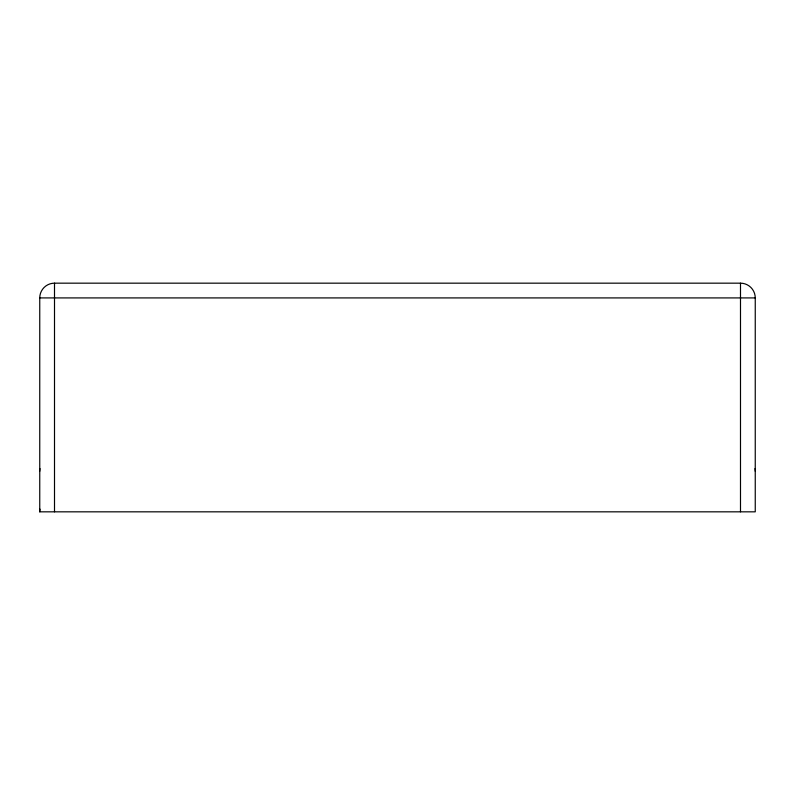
<?xml version="1.0" encoding="UTF-8"?>
<svg xmlns="http://www.w3.org/2000/svg" width="795" height="795" viewBox="0 0 795 795"><rect width="100%" height="100%" fill="white"/><g stroke="black" fill="none" stroke-linecap="round" stroke-linejoin="round"><path stroke-width="1.19" d="M54.507 283.169L740.493 283.169A14.757 14.757 0 0 1 755.25 297.916L755.25 511.831L39.75 511.831L39.75 297.916A14.757 14.757 0 0 1 54.507 283.169L54.507 511.831M39.75 297.916L755.25 297.916M740.493 283.169L740.493 511.831M39.75 511.831A14.757 14.757 0 0 1 39.998 509.148M755.002 468.583A14.757 14.757 0 0 1 755.25 471.266M39.75 471.266A14.757 14.757 0 0 1 39.998 468.583"/></g></svg>
